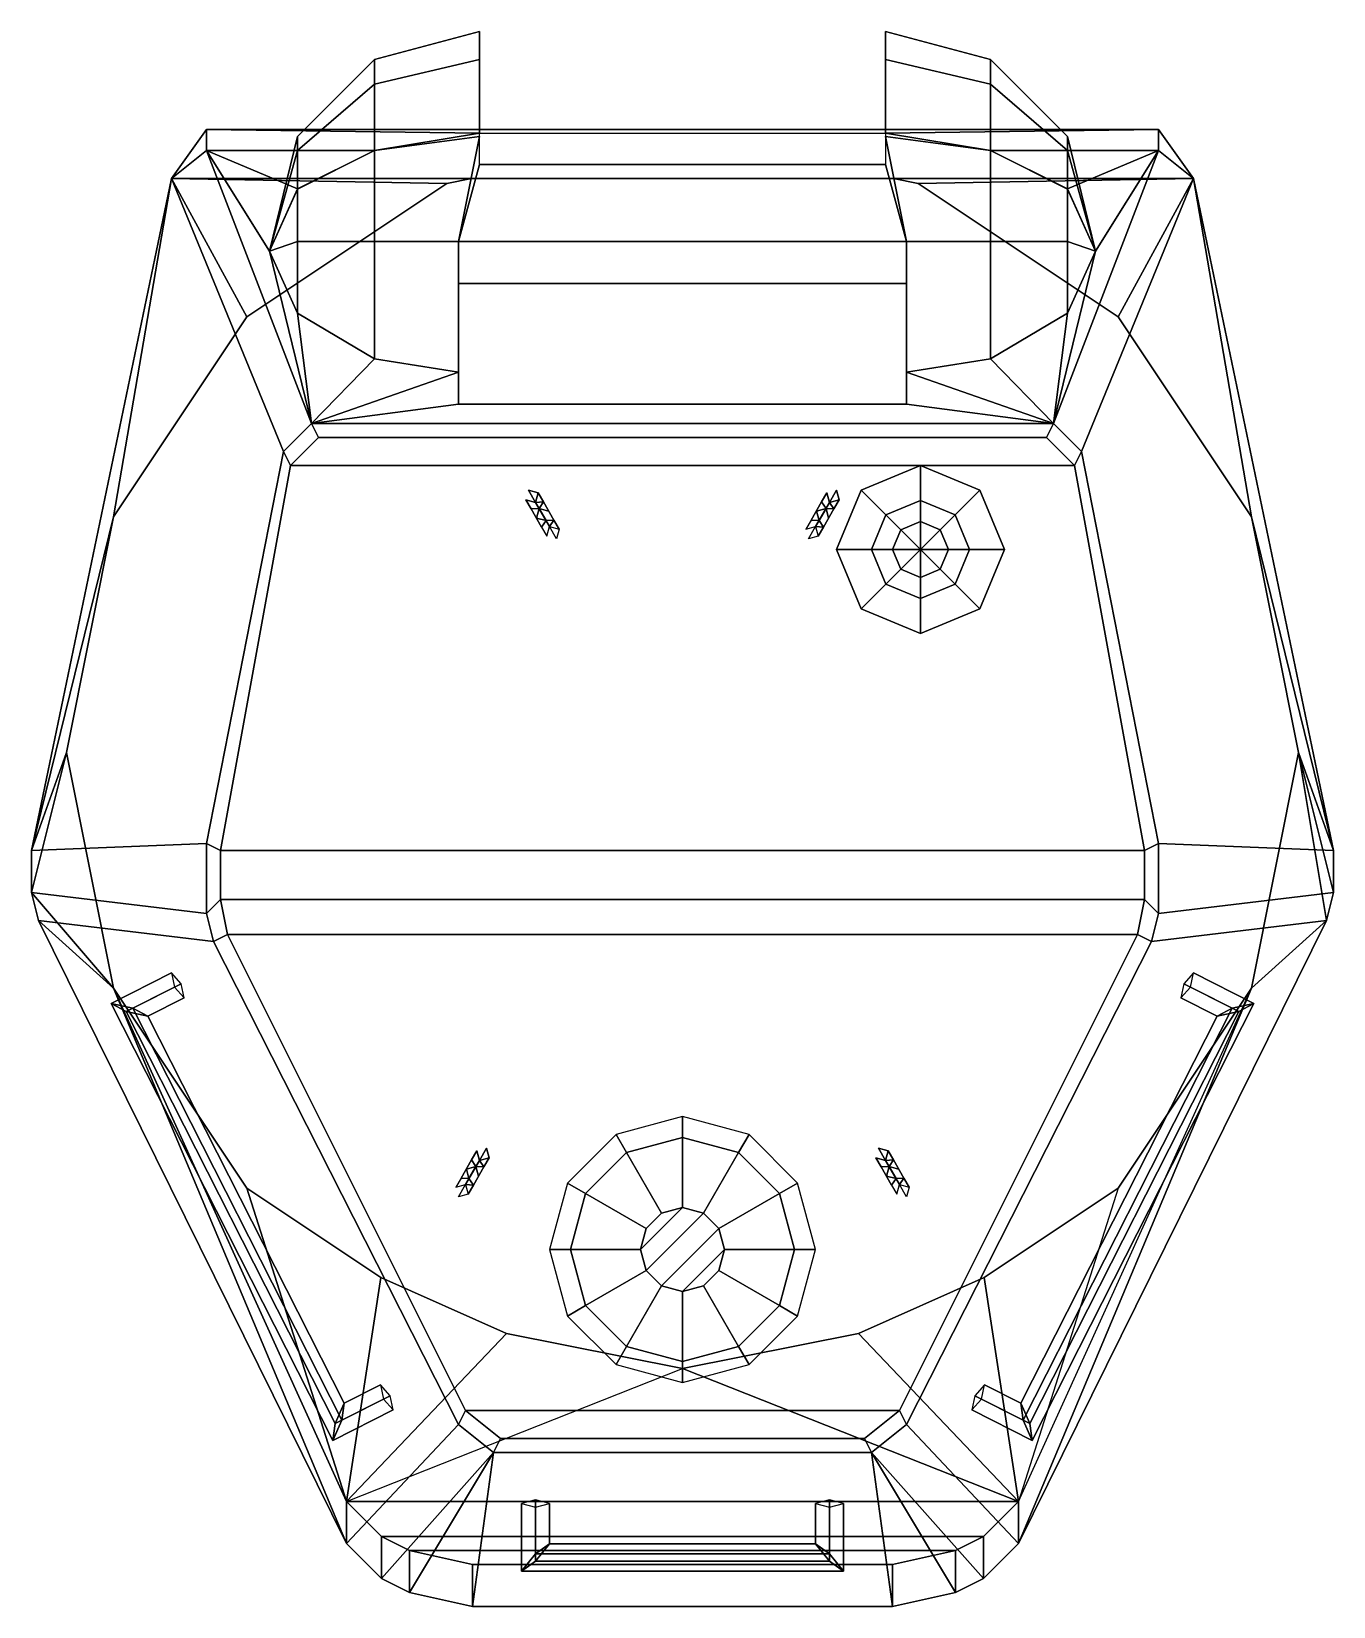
# Model space of a CAD drawing. Extents: x -0.93 to 0.93, y -1.22 to 1.03.
import ezdxf

# ---------------------------------------------------------------- set-up
doc = ezdxf.new("R2010")
doc.units = 0
doc.layers.add('TURRET', color=2, linetype='CONTINUOUS')

msp = doc.modelspace()

# ---------------------------------------------------------------- linework, layer by layer
at = {"layer": 'TURRET'}
for points in [[(-0.44, 0.9898, 0.41), (-0.29, 1.03, 0.41), (-0.29, 0.9898, 0.26), (-0.44, 0.955, 0.2801)], [(-0.44, 0.955, 0.5399), (-0.29, 0.9898, 0.56), (-0.29, 1.03, 0.41), (-0.44, 0.9898, 0.41)], [(0.44, 0.955, 0.2801), (0.29, 0.9898, 0.26), (0.29, 1.03, 0.41), (0.44, 0.9898, 0.41)], [(0.44, 0.9898, 0.41), (0.29, 1.03, 0.41), (0.29, 0.9898, 0.56), (0.44, 0.955, 0.5399)], [(-0.5498, 0.88, 0.41), (-0.44, 0.9898, 0.41), (-0.44, 0.955, 0.2801), (-0.55, 0.8599, 0.335)], [(-0.55, 0.8599, 0.485), (-0.44, 0.955, 0.5399), (-0.44, 0.9898, 0.41), (-0.5498, 0.88, 0.41)], [(-0.44, 0.955, 0.2801), (-0.29, 0.9898, 0.26), (-0.29, 0.8849, 0.1502), (-0.44, 0.8599, 0.2)], [(-0.44, 0.8599, 0.635), (-0.29, 0.88, 0.6698), (-0.29, 0.9898, 0.56), (-0.44, 0.955, 0.5399)], [(0.44, 0.8599, 0.2), (0.29, 0.8849, 0.1502), (0.29, 0.9898, 0.26), (0.44, 0.955, 0.2801)], [(0.44, 0.955, 0.5399), (0.29, 0.9898, 0.56), (0.29, 0.88, 0.6698), (0.44, 0.8599, 0.635)], [(0.55, 0.8599, 0.335), (0.44, 0.955, 0.2801), (0.44, 0.9898, 0.41), (0.5498, 0.88, 0.41)], [(0.5498, 0.88, 0.41), (0.44, 0.9898, 0.41), (0.44, 0.955, 0.5399), (0.55, 0.8599, 0.485)], [(-0.55, 0.8599, 0.335), (-0.44, 0.955, 0.2801), (-0.44, 0.8599, 0.2), (-0.55, 0.8052, 0.2801)], [(-0.55, 0.805, 0.5399), (-0.44, 0.8599, 0.635), (-0.44, 0.955, 0.5399), (-0.55, 0.8599, 0.485)], [(0.55, 0.8052, 0.2801), (0.44, 0.8599, 0.2), (0.44, 0.955, 0.2801), (0.55, 0.8599, 0.335)], [(0.55, 0.8599, 0.485), (0.44, 0.955, 0.5399), (0.44, 0.8599, 0.635), (0.55, 0.805, 0.5399)], [(-0.68, 0.89, 0.14), (-0.73, 0.82, 0.14), (-0.73, 0.82, 0.2), (-0.68, 0.89, 0.14)], [(-0.68, 0.89, 0.14), (0.68, 0.89, 0.14), (0.73, 0.82, 0.14), (-0.73, 0.82, 0.14)], [(-0.68, 0.89, 0.14), (-0.73, 0.82, 0.2), (-0.68, 0.86, 0.2), (-0.68, 0.89, 0.14)], [(0.68, 0.89, 0.14), (-0.68, 0.89, 0.14), (-0.29, 0.8849, 0.1502), (0.29, 0.8849, 0.1502)], [(-0.44, 0.8599, 0.2), (-0.29, 0.8849, 0.1502), (-0.68, 0.89, 0.14), (-0.68, 0.86, 0.2)], [(-0.59, 0.7163, 0.41), (-0.5498, 0.88, 0.41), (-0.55, 0.8599, 0.335), (-0.59, 0.7163, 0.41)], [(-0.59, 0.7163, 0.41), (-0.55, 0.8599, 0.485), (-0.5498, 0.88, 0.41), (-0.59, 0.7163, 0.41)], [(-0.44, 0.73, 0.6698), (-0.32, 0.73, 0.702), (-0.29, 0.88, 0.6698), (-0.44, 0.8599, 0.635)], [(-0.32, 0.73, 0.702), (-0.29, 0.84, 0.6805), (-0.29, 0.84, 0.6805), (-0.29, 0.88, 0.6698)], [(0.68, 0.86, 0.2), (0.68, 0.89, 0.14), (0.29, 0.8849, 0.1502), (0.44, 0.8599, 0.2)], [(0.44, 0.8599, 0.635), (0.29, 0.88, 0.6698), (0.32, 0.73, 0.702), (0.44, 0.73, 0.6698)], [(0.29, 0.88, 0.6698), (0.29, 0.84, 0.6805), (0.29, 0.84, 0.6805), (0.32, 0.73, 0.702)], [(0.59, 0.7163, 0.41), (0.55, 0.8599, 0.335), (0.5498, 0.88, 0.41), (0.59, 0.7163, 0.41)], [(0.59, 0.7163, 0.41), (0.5498, 0.88, 0.41), (0.55, 0.8599, 0.485), (0.59, 0.7163, 0.41)], [(0.73, 0.82, 0.14), (0.68, 0.89, 0.14), (0.68, 0.89, 0.14), (0.73, 0.82, 0.2)], [(0.73, 0.82, 0.2), (0.68, 0.89, 0.14), (0.68, 0.89, 0.14), (0.68, 0.86, 0.2)], [(-0.68, 0.86, 0.2), (-0.73, 0.82, 0.2), (-0.57, 0.43, 0.77), (-0.53, 0.47, 0.77)], [(-0.59, 0.7163, 0.41), (-0.59, 0.7163, 0.41), (-0.68, 0.86, 0.2), (-0.53, 0.47, 0.77)], [(-0.59, 0.7163, 0.41), (-0.55, 0.8052, 0.2801), (-0.68, 0.86, 0.2), (-0.59, 0.7163, 0.41)], [(-0.55, 0.8052, 0.2801), (-0.44, 0.8599, 0.2), (-0.68, 0.86, 0.2), (-0.55, 0.8052, 0.2801)], [(-0.59, 0.7163, 0.41), (-0.55, 0.8599, 0.335), (-0.55, 0.8052, 0.2801), (-0.59, 0.7163, 0.41)], [(-0.59, 0.7163, 0.41), (-0.55, 0.805, 0.5399), (-0.55, 0.8599, 0.485), (-0.59, 0.7163, 0.41)], [(-0.55, 0.73, 0.56), (-0.44, 0.73, 0.6698), (-0.44, 0.8599, 0.635), (-0.55, 0.805, 0.5399)], [(0.55, 0.8052, 0.2801), (0.68, 0.86, 0.2), (0.44, 0.8599, 0.2), (0.55, 0.8052, 0.2801)], [(0.55, 0.805, 0.5399), (0.44, 0.8599, 0.635), (0.44, 0.73, 0.6698), (0.55, 0.73, 0.56)], [(0.73, 0.82, 0.2), (0.68, 0.86, 0.2), (0.53, 0.47, 0.77), (0.57, 0.43, 0.77)], [(0.53, 0.47, 0.77), (0.68, 0.86, 0.2), (0.59, 0.7163, 0.41), (0.53, 0.47, 0.77)], [(0.59, 0.7163, 0.41), (0.68, 0.86, 0.2), (0.55, 0.8052, 0.2801), (0.59, 0.7163, 0.41)], [(0.59, 0.7163, 0.41), (0.55, 0.8052, 0.2801), (0.55, 0.8599, 0.335), (0.59, 0.7163, 0.41)], [(0.59, 0.7163, 0.41), (0.55, 0.8599, 0.485), (0.55, 0.805, 0.5399), (0.59, 0.7163, 0.41)], [(0.29, 0.84, 0.72), (-0.29, 0.84, 0.72), (-0.32, 0.73, 0.7265), (0.32, 0.73, 0.7232)], [(-0.29, 0.84, 0.6805), (-0.32, 0.73, 0.702), (-0.32, 0.73, 0.7265), (-0.29, 0.84, 0.72)], [(0.29, 0.84, 0.6805), (-0.29, 0.84, 0.6805), (-0.29, 0.84, 0.72), (0.29, 0.84, 0.72)], [(0.32, 0.73, 0.702), (0.29, 0.84, 0.6805), (0.29, 0.84, 0.72), (0.32, 0.73, 0.7232)], [(-0.73, 0.82, 0.2), (-0.93, -0.14, 0.2), (-0.68, -0.13, 0.77), (-0.57, 0.43, 0.77)], [(-0.73, 0.82, 0.17), (-0.93, -0.14, 0.17), (-0.93, -0.14, 0.2), (-0.73, 0.82, 0.2)], [(-0.93, -0.14, 0.17), (-0.73, 0.82, 0.17), (-0.813, 0.3368, 0.14)], [(-0.6223, 0.6223, 0.14), (-0.813, 0.3368, 0.14), (-0.73, 0.82, 0.14)], [(-0.813, 0.3368, 0.14), (-0.73, 0.82, 0.17), (-0.73, 0.82, 0.14)], [(-0.3016, 0.82, 0.14), (-0.3368, 0.813, 0.14), (-0.73, 0.82, 0.14)], [(-0.3368, 0.813, 0.14), (-0.6223, 0.6223, 0.14), (-0.73, 0.82, 0.14)], [(-0.3368, 0.813), (-0.6223, 0.6223), (-0.6223, 0.6223, 0.14), (-0.3368, 0.813, 0.14)], [(-0.3016, 0.82), (-0.3368, 0.813), (-0.3368, 0.813, 0.14), (-0.3016, 0.82, 0.14)], [(0.3016, 0.82), (-0.3016, 0.82), (-0.3016, 0.82, 0.14), (0.3016, 0.82, 0.14)], [(0.3368, 0.813), (0.3016, 0.82), (0.3016, 0.82, 0.14), (0.3368, 0.813, 0.14)], [(0.3368, 0.813, 0.14), (0.3016, 0.82, 0.14), (0.73, 0.82, 0.14)], [(0.6223, 0.6223, 0.14), (0.3368, 0.813, 0.14), (0.73, 0.82, 0.14)], [(0.6223, 0.6223), (0.3368, 0.813), (0.3368, 0.813, 0.14), (0.6223, 0.6223, 0.14)], [(0.93, -0.14, 0.2), (0.73, 0.82, 0.2), (0.57, 0.43, 0.77), (0.68, -0.13, 0.77)], [(0.813, 0.3368, 0.14), (0.6223, 0.6223, 0.14), (0.73, 0.82, 0.14)], [(0.93, -0.14, 0.17), (0.73, 0.82, 0.17), (0.73, 0.82, 0.2), (0.93, -0.14, 0.2)], [(0.813, 0.3368, 0.14), (0.73, 0.82, 0.14), (0.73, 0.82, 0.17), (0.813, 0.3368, 0.14)], [(0.93, -0.14, 0.17), (0.813, 0.3368, 0.14), (0.73, 0.82, 0.17), (0.93, -0.14, 0.17)], [(-0.59, 0.7163, 0.41), (-0.55, 0.73, 0.56), (-0.55, 0.805, 0.5399), (-0.59, 0.7163, 0.41)], [(0.59, 0.7163, 0.41), (0.55, 0.805, 0.5399), (0.55, 0.73, 0.56), (0.59, 0.7163, 0.41)], [(-0.59, 0.7163, 0.41), (-0.55, 0.6274, 0.5399), (-0.55, 0.73, 0.56), (-0.59, 0.7163, 0.41)], [(-0.55, 0.6274, 0.5399), (-0.44, 0.5624, 0.635), (-0.44, 0.73, 0.6698), (-0.55, 0.73, 0.56)], [(-0.44, 0.5624, 0.635), (-0.32, 0.5433, 0.6628), (-0.32, 0.73, 0.702), (-0.44, 0.73, 0.6698)], [(-0.32, 0.5433, 0.6628), (-0.32, 0.4974, 0.73), (-0.32, 0.73, 0.7265), (-0.32, 0.73, 0.702)], [(-0.32, 0.4974, 0.73), (-0.32, 0.67, 0.73), (-0.32, 0.67, 0.73), (-0.32, 0.73, 0.7265)], [(0.32, 0.73, 0.7232), (-0.32, 0.73, 0.7265), (-0.32, 0.67, 0.73), (0.32, 0.67, 0.73)], [(0.44, 0.73, 0.6698), (0.32, 0.73, 0.702), (0.32, 0.5433, 0.6628), (0.44, 0.5624, 0.635)], [(0.32, 0.73, 0.702), (0.32, 0.73, 0.7232), (0.32, 0.4974, 0.73), (0.32, 0.5433, 0.6628)], [(0.32, 0.73, 0.7232), (0.32, 0.67, 0.73), (0.32, 0.67, 0.73), (0.32, 0.4974, 0.73)], [(0.55, 0.73, 0.56), (0.44, 0.73, 0.6698), (0.44, 0.5624, 0.635), (0.55, 0.6274, 0.5399)], [(0.59, 0.7163, 0.41), (0.55, 0.73, 0.56), (0.55, 0.6274, 0.5399), (0.59, 0.7163, 0.41)], [(-0.55, 0.6274, 0.5399), (-0.59, 0.7163, 0.41), (-0.53, 0.47, 0.77)], [(0.59, 0.7163, 0.41), (0.55, 0.6274, 0.5399), (0.53, 0.47, 0.77), (0.59, 0.7163, 0.41)], [(0.32, 0.67, 0.73), (-0.32, 0.67, 0.73), (-0.32, 0.4974, 0.73), (0.32, 0.4974, 0.73)], [(-0.6223, 0.6223), (-0.813, 0.3368), (-0.813, 0.3368, 0.14), (-0.6223, 0.6223, 0.14)], [(-0.44, 0.5624, 0.635), (-0.55, 0.6274, 0.5399), (-0.53, 0.47, 0.77)], [(0.55, 0.6274, 0.5399), (0.44, 0.5624, 0.635), (0.53, 0.47, 0.77)], [(0.813, 0.3368), (0.6223, 0.6223), (0.6223, 0.6223, 0.14), (0.813, 0.3368, 0.14)], [(-0.32, 0.5433, 0.6628), (-0.44, 0.5624, 0.635), (-0.53, 0.47, 0.77)], [(-0.32, 0.4974, 0.73), (-0.32, 0.5433, 0.6628), (-0.53, 0.47, 0.77)], [(0.44, 0.5624, 0.635), (0.32, 0.5433, 0.6628), (0.53, 0.47, 0.77)], [(0.32, 0.5433, 0.6628), (0.32, 0.4974, 0.73), (0.53, 0.47, 0.77)], [(0.32, 0.4974, 0.73), (-0.32, 0.4974, 0.73), (-0.53, 0.47, 0.77), (0.53, 0.47, 0.77)], [(-0.53, 0.47, 0.77), (-0.57, 0.43, 0.77), (-0.56, 0.41, 0.79), (-0.52, 0.45, 0.79)], [(0.52, 0.45, 0.79), (-0.52, 0.45, 0.79), (-0.56, 0.41, 0.79), (0.56, 0.41, 0.79)], [(0.53, 0.47, 0.77), (-0.53, 0.47, 0.77), (-0.52, 0.45, 0.79), (0.52, 0.45, 0.79)], [(0.57, 0.43, 0.77), (0.53, 0.47, 0.77), (0.52, 0.45, 0.79), (0.56, 0.41, 0.79)], [(-0.57, 0.43, 0.77), (-0.68, -0.13, 0.77), (-0.66, -0.14, 0.79), (-0.56, 0.41, 0.79)], [(0.68, -0.13, 0.77), (0.57, 0.43, 0.77), (0.56, 0.41, 0.79), (0.66, -0.14, 0.79)], [(0.56, 0.41, 0.79), (-0.56, 0.41, 0.79), (-0.66, -0.14, 0.79), (0.66, -0.14, 0.79)], [(0.34, 0.41, 0.79), (0.2551, 0.3749, 0.79), (0.2551, 0.3749, 0.81), (0.34, 0.41, 0.81)], [(0.34, 0.41, 0.81), (0.2551, 0.3749, 0.81), (0.2905, 0.3395, 0.81), (0.34, 0.36, 0.81)], [(0.4249, 0.3749, 0.79), (0.34, 0.41, 0.79), (0.34, 0.41, 0.81), (0.4249, 0.3749, 0.81)], [(0.4249, 0.3749, 0.81), (0.34, 0.41, 0.81), (0.34, 0.36, 0.81), (0.3895, 0.3395, 0.81)], [(0.2551, 0.3749, 0.79), (0.22, 0.29, 0.79), (0.22, 0.29, 0.81), (0.2551, 0.3749, 0.81)], [(0.2551, 0.3749, 0.81), (0.22, 0.29, 0.81), (0.27, 0.29, 0.81), (0.2905, 0.3395, 0.81)], [(0.34, 0.36, 0.89), (0.2905, 0.3395, 0.89), (0.3117, 0.3183, 0.99), (0.34, 0.33, 0.99)], [(0.34, 0.36, 0.81), (0.2905, 0.3395, 0.81), (0.2905, 0.3395, 0.89), (0.34, 0.36, 0.89)], [(0.3895, 0.3395, 0.89), (0.34, 0.36, 0.89), (0.34, 0.33, 0.99), (0.3683, 0.3183, 0.99)], [(0.3895, 0.3395, 0.81), (0.34, 0.36, 0.81), (0.34, 0.36, 0.89), (0.3895, 0.3395, 0.89)], [(0.46, 0.29, 0.81), (0.4249, 0.3749, 0.81), (0.3895, 0.3395, 0.81), (0.41, 0.29, 0.81)], [(0.46, 0.29, 0.79), (0.4249, 0.3749, 0.79), (0.4249, 0.3749, 0.81), (0.46, 0.29, 0.81)], [(0.2905, 0.3395, 0.89), (0.27, 0.29, 0.89), (0.3, 0.29, 0.99), (0.3117, 0.3183, 0.99)], [(0.2905, 0.3395, 0.81), (0.27, 0.29, 0.81), (0.27, 0.29, 0.89), (0.2905, 0.3395, 0.89)], [(0.41, 0.29, 0.89), (0.3895, 0.3395, 0.89), (0.3683, 0.3183, 0.99), (0.38, 0.29, 0.99)], [(0.41, 0.29, 0.81), (0.3895, 0.3395, 0.81), (0.3895, 0.3395, 0.89), (0.41, 0.29, 0.89)], [(-0.93, -0.14, 0.17), (-0.813, 0.3368, 0.14), (-0.88, 0, 0.14)], [(-0.813, 0.3368), (-0.88, 0), (-0.88, 0, 0.14), (-0.813, 0.3368, 0.14)], [(0.3117, 0.3183, 0.99), (0.3, 0.29, 0.99), (0.34, 0.29, 1.01)], [(0.34, 0.33, 0.99), (0.3117, 0.3183, 0.99), (0.34, 0.29, 1.01)], [(0.3683, 0.3183, 0.99), (0.34, 0.33, 0.99), (0.34, 0.29, 1.01)], [(0.38, 0.29, 0.99), (0.3683, 0.3183, 0.99), (0.34, 0.29, 1.01)], [(0.88, 0), (0.813, 0.3368), (0.813, 0.3368, 0.14), (0.88, 0, 0.14)], [(0.88, 0, 0.14), (0.813, 0.3368, 0.14), (0.93, -0.14, 0.17)], [(0.22, 0.29, 0.79), (0.2551, 0.2051, 0.79), (0.2551, 0.2051, 0.81), (0.22, 0.29, 0.81)], [(0.22, 0.29, 0.81), (0.2551, 0.2051, 0.81), (0.2905, 0.2405, 0.81), (0.27, 0.29, 0.81)], [(0.27, 0.29, 0.89), (0.2905, 0.2405, 0.89), (0.3117, 0.2617, 0.99), (0.3, 0.29, 0.99)], [(0.27, 0.29, 0.81), (0.2905, 0.2405, 0.81), (0.2905, 0.2405, 0.89), (0.27, 0.29, 0.89)], [(0.3, 0.29, 0.99), (0.3117, 0.2617, 0.99), (0.34, 0.29, 1.01)], [(0.3117, 0.2617, 0.99), (0.34, 0.25, 0.99), (0.34, 0.29, 1.01)], [(0.34, 0.25, 0.99), (0.3683, 0.2617, 0.99), (0.34, 0.29, 1.01)], [(0.3683, 0.2617, 0.99), (0.38, 0.29, 0.99), (0.34, 0.29, 1.01)], [(0.3895, 0.2405, 0.89), (0.41, 0.29, 0.89), (0.38, 0.29, 0.99), (0.3683, 0.2617, 0.99)], [(0.3895, 0.2405, 0.81), (0.41, 0.29, 0.81), (0.41, 0.29, 0.89), (0.3895, 0.2405, 0.89)], [(0.4249, 0.2051, 0.81), (0.46, 0.29, 0.81), (0.41, 0.29, 0.81), (0.3895, 0.2405, 0.81)], [(0.4249, 0.2051, 0.79), (0.46, 0.29, 0.79), (0.46, 0.29, 0.81), (0.4249, 0.2051, 0.81)], [(0.2905, 0.2405, 0.89), (0.34, 0.22, 0.89), (0.34, 0.25, 0.99), (0.3117, 0.2617, 0.99)], [(0.34, 0.22, 0.89), (0.3895, 0.2405, 0.89), (0.3683, 0.2617, 0.99), (0.34, 0.25, 0.99)], [(0.2551, 0.2051, 0.81), (0.34, 0.17, 0.81), (0.34, 0.22, 0.81), (0.2905, 0.2405, 0.81)], [(0.2905, 0.2405, 0.81), (0.34, 0.22, 0.81), (0.34, 0.22, 0.89), (0.2905, 0.2405, 0.89)], [(0.34, 0.22, 0.81), (0.3895, 0.2405, 0.81), (0.3895, 0.2405, 0.89), (0.34, 0.22, 0.89)], [(0.34, 0.17, 0.81), (0.4249, 0.2051, 0.81), (0.3895, 0.2405, 0.81), (0.34, 0.22, 0.81)], [(0.2551, 0.2051, 0.79), (0.34, 0.17, 0.79), (0.34, 0.17, 0.81), (0.2551, 0.2051, 0.81)], [(0.34, 0.17, 0.79), (0.4249, 0.2051, 0.79), (0.4249, 0.2051, 0.81), (0.34, 0.17, 0.81)], [(-0.88, 0, 0.14), (-0.93, -0.2, 0.17), (-0.93, -0.14, 0.17), (-0.88, 0, 0.14)], [(-0.88, 0, 0.14), (-0.813, -0.3368, 0.14), (-0.93, -0.2, 0.17), (-0.88, 0, 0.14)], [(-0.88, 0), (-0.813, -0.3368), (-0.813, -0.3368, 0.14), (-0.88, 0, 0.14)], [(0.813, -0.3368), (0.88, 0), (0.88, 0, 0.14), (0.813, -0.3368, 0.14)], [(0.813, -0.3368, 0.14), (0.88, 0, 0.14), (0.92, -0.24, 0.17)], [(0.88, 0, 0.14), (0.88, 0, 0.14), (0.93, -0.14, 0.17), (0.93, -0.2, 0.17)], [(0.88, 0, 0.14), (0.88, 0, 0.14), (0.93, -0.2, 0.17), (0.92, -0.24, 0.17)], [(-0.93, -0.14, 0.2), (-0.93, -0.2, 0.2), (-0.68, -0.23, 0.77), (-0.68, -0.13, 0.77)], [(-0.68, -0.13, 0.77), (-0.68, -0.23, 0.77), (-0.66, -0.21, 0.79), (-0.66, -0.14, 0.79)], [(0.68, -0.23, 0.77), (0.68, -0.13, 0.77), (0.66, -0.14, 0.79), (0.66, -0.21, 0.79)], [(0.93, -0.2, 0.2), (0.93, -0.14, 0.2), (0.68, -0.13, 0.77), (0.68, -0.23, 0.77)], [(-0.93, -0.14, 0.17), (-0.93, -0.2, 0.17), (-0.93, -0.2, 0.2), (-0.93, -0.14, 0.2)], [(0.66, -0.14, 0.79), (-0.66, -0.14, 0.79), (-0.66, -0.21, 0.79), (0.66, -0.21, 0.79)], [(0.93, -0.2, 0.17), (0.93, -0.14, 0.17), (0.93, -0.14, 0.2), (0.93, -0.2, 0.2)], [(-0.93, -0.2, 0.2), (-0.92, -0.24, 0.2), (-0.67, -0.27, 0.77), (-0.68, -0.23, 0.77)], [(-0.93, -0.2, 0.17), (-0.92, -0.24, 0.17), (-0.92, -0.24, 0.2), (-0.93, -0.2, 0.2)], [(-0.813, -0.3368, 0.14), (-0.813, -0.3368, 0.14), (-0.92, -0.24, 0.17), (-0.93, -0.2, 0.17)], [(0.92, -0.24, 0.2), (0.93, -0.2, 0.2), (0.68, -0.23, 0.77), (0.67, -0.27, 0.77)], [(0.92, -0.24, 0.17), (0.93, -0.2, 0.17), (0.93, -0.2, 0.2), (0.92, -0.24, 0.2)], [(-0.68, -0.23, 0.77), (-0.67, -0.27, 0.77), (-0.65, -0.26, 0.79), (-0.66, -0.21, 0.79)], [(0.66, -0.21, 0.79), (-0.66, -0.21, 0.79), (-0.65, -0.26, 0.79), (0.65, -0.26, 0.79)], [(0.67, -0.27, 0.77), (0.68, -0.23, 0.77), (0.66, -0.21, 0.79), (0.65, -0.26, 0.79)], [(-0.92, -0.24, 0.2), (-0.48, -1.13, 0.2), (-0.32, -0.96, 0.77), (-0.67, -0.27, 0.77)], [(-0.92, -0.24, 0.17), (-0.48, -1.13, 0.17), (-0.48, -1.13, 0.2), (-0.92, -0.24, 0.2)], [(-0.813, -0.3368, 0.14), (-0.48, -1.13, 0.17), (-0.92, -0.24, 0.17)], [(0.48, -1.13, 0.2), (0.92, -0.24, 0.2), (0.67, -0.27, 0.77), (0.32, -0.96, 0.77)], [(0.48, -1.13, 0.17), (0.92, -0.24, 0.17), (0.92, -0.24, 0.2), (0.48, -1.13, 0.2)], [(0.48, -1.13, 0.17), (0.813, -0.3368, 0.14), (0.92, -0.24, 0.17)], [(-0.67, -0.27, 0.77), (-0.32, -0.96, 0.77), (-0.31, -0.94, 0.79), (-0.65, -0.26, 0.79)], [(0.65, -0.26, 0.79), (-0.65, -0.26, 0.79), (-0.31, -0.94, 0.79), (0.31, -0.94, 0.79)], [(0.32, -0.96, 0.77), (0.67, -0.27, 0.77), (0.65, -0.26, 0.79), (0.31, -0.94, 0.79)], [(-0.7301, -0.3148, 0.5593), (-0.7257, -0.335, 0.54), (-0.7946, -0.37, 0.5607), (-0.8162, -0.3585, 0.5852)], [(-0.7164, -0.3303, 0.5786), (-0.7301, -0.3148, 0.5593), (-0.8162, -0.3585, 0.5852), (-0.7853, -0.3653, 0.5993)], [(0.7301, -0.3148, 0.5593), (0.7164, -0.3303, 0.5786), (0.7853, -0.3653, 0.5993), (0.8162, -0.3585, 0.5852)], [(0.7257, -0.335, 0.54), (0.7301, -0.3148, 0.5593), (0.8162, -0.3585, 0.5852), (0.7946, -0.37, 0.5607)], [(-0.813, -0.3368), (-0.6223, -0.6223), (-0.6223, -0.6223, 0.14), (-0.813, -0.3368, 0.14)], [(-0.813, -0.3368, 0.14), (-0.48, -1.07, 0.14), (-0.48, -1.13, 0.17), (-0.813, -0.3368, 0.14)], [(-0.813, -0.3368, 0.14), (-0.6223, -0.6223, 0.14), (-0.48, -1.07, 0.14)], [(-0.7257, -0.335, 0.54), (-0.712, -0.3505, 0.5593), (-0.7637, -0.3767, 0.5748), (-0.7946, -0.37, 0.5607)], [(-0.712, -0.3505, 0.5593), (-0.7164, -0.3303, 0.5786), (-0.7853, -0.3653, 0.5993), (-0.7637, -0.3767, 0.5748)], [(0.48, -1.07, 0.14), (0.813, -0.3368, 0.14), (0.813, -0.3368, 0.14), (0.48, -1.13, 0.17)], [(0.6223, -0.6223), (0.813, -0.3368), (0.813, -0.3368, 0.14), (0.6223, -0.6223, 0.14)], [(0.7164, -0.3303, 0.5786), (0.712, -0.3505, 0.5593), (0.7637, -0.3767, 0.5748), (0.7853, -0.3653, 0.5993)], [(0.712, -0.3505, 0.5593), (0.7257, -0.335, 0.54), (0.7946, -0.37, 0.5607), (0.7637, -0.3767, 0.5748)], [(-0.4995, -0.9828, 0.5852), (-0.4867, -0.9539, 0.5993), (-0.7853, -0.3653, 0.5993), (-0.8162, -0.3585, 0.5852)], [(-0.496, -0.9585, 0.5607), (-0.4995, -0.9828, 0.5852), (-0.8162, -0.3585, 0.5852), (-0.7946, -0.37, 0.5607)], [(0.8162, -0.3585, 0.5852), (0.7853, -0.3653, 0.5993), (0.4867, -0.9539, 0.5993), (0.4995, -0.9828, 0.5852)], [(0.7946, -0.37, 0.5607), (0.8162, -0.3585, 0.5852), (0.4995, -0.9828, 0.5852), (0.496, -0.9585, 0.5607)], [(-0.4832, -0.9296, 0.5748), (-0.496, -0.9585, 0.5607), (-0.7946, -0.37, 0.5607), (-0.7637, -0.3767, 0.5748)], [(-0.4867, -0.9539, 0.5993), (-0.4832, -0.9296, 0.5748), (-0.7637, -0.3767, 0.5748), (-0.7853, -0.3653, 0.5993)], [(0.7853, -0.3653, 0.5993), (0.7637, -0.3767, 0.5748), (0.4832, -0.9296, 0.5748), (0.4867, -0.9539, 0.5993)], [(0.7637, -0.3767, 0.5748), (0.7946, -0.37, 0.5607), (0.496, -0.9585, 0.5607), (0.4832, -0.9296, 0.5748)], [(0, -0.52, 0.79), (-0.095, -0.5455, 0.79), (-0.08, -0.5714, 0.85), (0, -0.55, 0.85)], [(0.095, -0.5455, 0.79), (0, -0.52, 0.79), (0, -0.55, 0.85), (0.08, -0.5714, 0.85)], [(-0.095, -0.5455, 0.79), (-0.1645, -0.615, 0.79), (-0.1386, -0.63, 0.85), (-0.08, -0.5714, 0.85)], [(0, -0.55, 0.85), (-0.08, -0.5714, 0.85), (-0.03, -0.658, 0.9), (0, -0.65, 0.9)], [(0.08, -0.5714, 0.85), (0, -0.55, 0.85), (0, -0.65, 0.9), (0.03, -0.658, 0.9)], [(0.1645, -0.615, 0.79), (0.095, -0.5455, 0.79), (0.08, -0.5714, 0.85), (0.1386, -0.63, 0.85)], [(-0.08, -0.5714, 0.85), (-0.1386, -0.63, 0.85), (-0.052, -0.68, 0.9), (-0.03, -0.658, 0.9)], [(0.1386, -0.63, 0.85), (0.08, -0.5714, 0.85), (0.03, -0.658, 0.9), (0.052, -0.68, 0.9)], [(-0.6223, -0.6223), (-0.4311, -0.75), (-0.4311, -0.75, 0.14), (-0.6223, -0.6223, 0.14)], [(-0.6223, -0.6223, 0.14), (-0.4311, -0.75, 0.14), (-0.48, -1.07, 0.14)], [(-0.1645, -0.615, 0.79), (-0.19, -0.71, 0.79), (-0.16, -0.71, 0.85), (-0.1386, -0.63, 0.85)], [(-0.1386, -0.63, 0.85), (-0.16, -0.71, 0.85), (-0.06, -0.71, 0.9), (-0.052, -0.68, 0.9)], [(0.16, -0.71, 0.85), (0.1386, -0.63, 0.85), (0.052, -0.68, 0.9), (0.06, -0.71, 0.9)], [(0.19, -0.71, 0.79), (0.1645, -0.615, 0.79), (0.1386, -0.63, 0.85), (0.16, -0.71, 0.85)], [(0.4311, -0.75), (0.6223, -0.6223), (0.6223, -0.6223, 0.14), (0.4311, -0.75, 0.14)], [(0.4311, -0.75, 0.14), (0.6223, -0.6223, 0.14), (0.48, -1.07, 0.14)], [(-0.03, -0.658, 0.9), (-0.052, -0.68, 0.9), (-0.06, -0.71, 0.9), (0, -0.65, 0.9)], [(0, -0.65, 0.9), (-0.06, -0.71, 0.9), (-0.052, -0.74, 0.9), (0.03, -0.658, 0.9)], [(0.03, -0.658, 0.9), (-0.052, -0.74, 0.9), (-0.03, -0.762, 0.9), (0.052, -0.68, 0.9)], [(0.052, -0.68, 0.9), (-0.03, -0.762, 0.9), (0, -0.77, 0.9), (0.06, -0.71, 0.9)], [(-0.19, -0.71, 0.79), (-0.1645, -0.805, 0.79), (-0.1386, -0.79, 0.85), (-0.16, -0.71, 0.85)], [(-0.16, -0.71, 0.85), (-0.1386, -0.79, 0.85), (-0.052, -0.74, 0.9), (-0.06, -0.71, 0.9)], [(0.06, -0.71, 0.9), (0, -0.77, 0.9), (0.03, -0.762, 0.9), (0.052, -0.74, 0.9)], [(0.1386, -0.79, 0.85), (0.16, -0.71, 0.85), (0.06, -0.71, 0.9), (0.052, -0.74, 0.9)], [(0.1645, -0.805, 0.79), (0.19, -0.71, 0.79), (0.16, -0.71, 0.85), (0.1386, -0.79, 0.85)], [(-0.1386, -0.79, 0.85), (-0.08, -0.8486, 0.85), (-0.03, -0.762, 0.9), (-0.052, -0.74, 0.9)], [(0.08, -0.8486, 0.85), (0.1386, -0.79, 0.85), (0.052, -0.74, 0.9), (0.03, -0.762, 0.9)], [(-0.4311, -0.75, 0.14), (-0.2514, -0.83, 0.14), (-0.48, -1.07, 0.14)], [(-0.4311, -0.75), (-0.2514, -0.83), (-0.2514, -0.83, 0.14), (-0.4311, -0.75, 0.14)], [(-0.08, -0.8486, 0.85), (0, -0.87, 0.85), (0, -0.77, 0.9), (-0.03, -0.762, 0.9)], [(0, -0.87, 0.85), (0.08, -0.8486, 0.85), (0.03, -0.762, 0.9), (0, -0.77, 0.9)], [(0.2514, -0.83), (0.4311, -0.75), (0.4311, -0.75, 0.14), (0.2514, -0.83, 0.14)], [(0.2514, -0.83, 0.14), (0.4311, -0.75, 0.14), (0.48, -1.07, 0.14)], [(-0.1645, -0.805, 0.79), (-0.095, -0.8745, 0.79), (-0.08, -0.8486, 0.85), (-0.1386, -0.79, 0.85)], [(0.095, -0.8745, 0.79), (0.1645, -0.805, 0.79), (0.1386, -0.79, 0.85), (0.08, -0.8486, 0.85)], [(-0.2514, -0.83), (0, -0.88), (0, -0.88, 0.14), (-0.2514, -0.83, 0.14)], [(0, -0.88), (0.2514, -0.83), (0.2514, -0.83, 0.14), (0, -0.88, 0.14)], [(0, -0.88, 0.14), (0.2514, -0.83, 0.14), (0.48, -1.07, 0.14)], [(-0.095, -0.8745, 0.79), (0, -0.9, 0.79), (0, -0.87, 0.85), (-0.08, -0.8486, 0.85)], [(0, -0.9, 0.79), (0.095, -0.8745, 0.79), (0.08, -0.8486, 0.85), (0, -0.87, 0.85)], [(-0.48, -1.07, 0.14), (0, -0.88, 0.14), (0.48, -1.07, 0.14)], [(-0.4134, -0.9391, 0.5593), (-0.4178, -0.9189, 0.5786), (-0.4867, -0.9539, 0.5993), (-0.4995, -0.9828, 0.5852)], [(-0.4315, -0.9034, 0.5593), (-0.427, -0.9236, 0.54), (-0.496, -0.9585, 0.5607), (-0.4832, -0.9296, 0.5748)], [(-0.4178, -0.9189, 0.5786), (-0.4315, -0.9034, 0.5593), (-0.4832, -0.9296, 0.5748), (-0.4867, -0.9539, 0.5993)], [(0.4178, -0.9189, 0.5786), (0.4134, -0.9391, 0.5593), (0.4995, -0.9828, 0.5852), (0.4867, -0.9539, 0.5993)], [(0.4315, -0.9034, 0.5593), (0.4178, -0.9189, 0.5786), (0.4867, -0.9539, 0.5993), (0.4832, -0.9296, 0.5748)], [(0.427, -0.9236, 0.54), (0.4315, -0.9034, 0.5593), (0.4832, -0.9296, 0.5748), (0.496, -0.9585, 0.5607)], [(-0.427, -0.9236, 0.54), (-0.4134, -0.9391, 0.5593), (-0.4995, -0.9828, 0.5852), (-0.496, -0.9585, 0.5607)], [(-0.32, -0.96, 0.77), (-0.27, -1, 0.77), (-0.26, -0.98, 0.79), (-0.31, -0.94, 0.79)], [(0.31, -0.94, 0.79), (-0.31, -0.94, 0.79), (-0.26, -0.98, 0.79), (0.26, -0.98, 0.79)], [(0.27, -1, 0.77), (0.32, -0.96, 0.77), (0.31, -0.94, 0.79), (0.26, -0.98, 0.79)], [(0.4134, -0.9391, 0.5593), (0.427, -0.9236, 0.54), (0.496, -0.9585, 0.5607), (0.4995, -0.9828, 0.5852)], [(-0.48, -1.13, 0.2), (-0.43, -1.18, 0.2), (-0.27, -1, 0.77), (-0.32, -0.96, 0.77)], [(0.43, -1.18, 0.2), (0.48, -1.13, 0.2), (0.32, -0.96, 0.77), (0.27, -1, 0.77)], [(-0.27, -1, 0.77), (0.27, -1, 0.77), (0.26, -0.98, 0.79), (-0.26, -0.98, 0.79)], [(-0.43, -1.18, 0.2), (-0.39, -1.2, 0.2), (-0.27, -1, 0.77)], [(-0.39, -1.2, 0.2), (-0.3, -1.22, 0.2), (-0.27, -1, 0.77)], [(-0.3, -1.22, 0.2), (0.3, -1.22, 0.2), (0.27, -1, 0.77), (-0.27, -1, 0.77)], [(0.3, -1.22, 0.2), (0.39, -1.2, 0.2), (0.27, -1, 0.77)], [(0.39, -1.2, 0.2), (0.43, -1.18, 0.2), (0.27, -1, 0.77)], [(-0.48, -1.07, 0.14), (-0.43, -1.12, 0.14), (-0.43, -1.18, 0.17), (-0.48, -1.13, 0.17)], [(-0.48, -1.07, 0.14), (0.48, -1.07, 0.14), (0.43, -1.12, 0.14), (-0.43, -1.12, 0.14)], [(-0.21, -1.0675, 0.5786), (-0.23, -1.0727, 0.5593), (-0.23, -1.1693, 0.5852), (-0.21, -1.1448, 0.5993)], [(-0.23, -1.0727, 0.5593), (-0.21, -1.0779, 0.54), (-0.21, -1.1552, 0.5607), (-0.23, -1.1693, 0.5852)], [(-0.19, -1.0727, 0.5593), (-0.21, -1.0675, 0.5786), (-0.21, -1.1448, 0.5993), (-0.19, -1.1307, 0.5748)], [(-0.21, -1.0779, 0.54), (-0.19, -1.0727, 0.5593), (-0.19, -1.1307, 0.5748), (-0.21, -1.1552, 0.5607)], [(0.21, -1.0675, 0.5786), (0.19, -1.0727, 0.5593), (0.19, -1.1307, 0.5748), (0.21, -1.1448, 0.5993)], [(0.19, -1.0727, 0.5593), (0.21, -1.0779, 0.54), (0.21, -1.1552, 0.5607), (0.19, -1.1307, 0.5748)], [(0.23, -1.0727, 0.5593), (0.21, -1.0675, 0.5786), (0.21, -1.1448, 0.5993), (0.23, -1.1693, 0.5852)], [(0.21, -1.0779, 0.54), (0.23, -1.0727, 0.5593), (0.23, -1.1693, 0.5852), (0.21, -1.1552, 0.5607)], [(0.43, -1.12, 0.14), (0.48, -1.07, 0.14), (0.48, -1.13, 0.17), (0.43, -1.18, 0.17)], [(-0.43, -1.12, 0.14), (-0.39, -1.14, 0.14), (-0.39, -1.2, 0.17), (-0.43, -1.18, 0.17)], [(-0.43, -1.12, 0.14), (0.43, -1.12, 0.14), (0.39, -1.14, 0.14), (-0.39, -1.14, 0.14)], [(0.39, -1.14, 0.14), (0.43, -1.12, 0.14), (0.43, -1.18, 0.17), (0.39, -1.2, 0.17)], [(-0.48, -1.13, 0.17), (-0.43, -1.18, 0.17), (-0.43, -1.18, 0.2), (-0.48, -1.13, 0.2)], [(-0.39, -1.14, 0.14), (-0.3, -1.16, 0.14), (-0.3, -1.22, 0.17), (-0.39, -1.2, 0.17)], [(-0.39, -1.14, 0.14), (0.39, -1.14, 0.14), (0.3, -1.16, 0.14), (-0.3, -1.16, 0.14)], [(0.23, -1.1693, 0.5852), (0.21, -1.1448, 0.5993), (-0.21, -1.1448, 0.5993), (-0.23, -1.1693, 0.5852)], [(0.21, -1.1448, 0.5993), (0.19, -1.1307, 0.5748), (-0.19, -1.1307, 0.5748), (-0.21, -1.1448, 0.5993)], [(0.19, -1.1307, 0.5748), (0.21, -1.1552, 0.5607), (-0.21, -1.1552, 0.5607), (-0.19, -1.1307, 0.5748)], [(0.3, -1.16, 0.14), (0.39, -1.14, 0.14), (0.39, -1.2, 0.17), (0.3, -1.22, 0.17)], [(0.43, -1.18, 0.17), (0.48, -1.13, 0.17), (0.48, -1.13, 0.2), (0.43, -1.18, 0.2)], [(-0.3, -1.16, 0.14), (0.3, -1.16, 0.14), (0.3, -1.22, 0.17), (-0.3, -1.22, 0.17)], [(0.21, -1.1552, 0.5607), (0.23, -1.1693, 0.5852), (-0.23, -1.1693, 0.5852), (-0.21, -1.1552, 0.5607)], [(-0.43, -1.18, 0.17), (-0.39, -1.2, 0.17), (-0.39, -1.2, 0.2), (-0.43, -1.18, 0.2)], [(0.39, -1.2, 0.17), (0.43, -1.18, 0.17), (0.43, -1.18, 0.2), (0.39, -1.2, 0.2)], [(-0.39, -1.2, 0.17), (-0.3, -1.22, 0.17), (-0.3, -1.22, 0.2), (-0.39, -1.2, 0.2)], [(0.3, -1.22, 0.17), (0.39, -1.2, 0.17), (0.39, -1.2, 0.2), (0.3, -1.22, 0.2)], [(-0.3, -1.22, 0.17), (0.3, -1.22, 0.17), (0.3, -1.22, 0.2), (-0.3, -1.22, 0.2)]]:
    msp.add_3dface(points, dxfattribs=at)

# ---------------------------------------------------------------- meshes
mesh = msp.add_polymesh((6, 4), dxfattribs=dict(at, m_close=True, n_close=True))
for k, corner in enumerate([(-0.1937, 0.309, 0.84), (-0.19, 0.3227, 0.84), (-0.1763, 0.319, 0.84), (-0.18, 0.3054, 0.84), (-0.2012, 0.322, 0.814), (-0.195, 0.3313, 0.8227), (-0.1838, 0.332, 0.814), (-0.19, 0.3227, 0.8054), (-0.2162, 0.348, 0.814), (-0.205, 0.3487, 0.8227), (-0.1988, 0.358, 0.814), (-0.21, 0.3573, 0.8054), (-0.2237, 0.361, 0.84), (-0.21, 0.3573, 0.84), (-0.2063, 0.371, 0.84), (-0.22, 0.3746, 0.84), (-0.2162, 0.348, 0.866), (-0.205, 0.3487, 0.8573), (-0.1988, 0.358, 0.866), (-0.21, 0.3573, 0.8746), (-0.2012, 0.322, 0.866), (-0.195, 0.3313, 0.8573), (-0.1838, 0.332, 0.866), (-0.19, 0.3227, 0.8746)]):
    mesh.set_mesh_vertex(divmod(k, 4), corner)
mesh = msp.add_polymesh((6, 4), dxfattribs=dict(at, m_close=True, n_close=True))
for k, corner in enumerate([(0.1763, 0.319, 0.84), (0.19, 0.3227, 0.84), (0.1937, 0.309, 0.84), (0.18, 0.3054, 0.84), (0.1838, 0.332, 0.814), (0.195, 0.3313, 0.8227), (0.2012, 0.322, 0.814), (0.19, 0.3227, 0.8054), (0.1988, 0.358, 0.814), (0.205, 0.3487, 0.8227), (0.2162, 0.348, 0.814), (0.21, 0.3573, 0.8054), (0.2063, 0.371, 0.84), (0.21, 0.3573, 0.84), (0.2237, 0.361, 0.84), (0.22, 0.3746, 0.84), (0.1988, 0.358, 0.866), (0.205, 0.3487, 0.8573), (0.2162, 0.348, 0.866), (0.21, 0.3573, 0.8746), (0.1838, 0.332, 0.866), (0.195, 0.3313, 0.8573), (0.2012, 0.322, 0.866), (0.19, 0.3227, 0.8746)]):
    mesh.set_mesh_vertex(divmod(k, 4), corner)
mesh = msp.add_polymesh((2, 4), dxfattribs=dict(at, n_close=True))
for k, corner in enumerate([(-0.1913, 0.345, 0.79), (-0.205, 0.3487, 0.79), (-0.2087, 0.335, 0.79), (-0.195, 0.3313, 0.79), (-0.1913, 0.345, 0.814), (-0.205, 0.3487, 0.8054), (-0.2087, 0.335, 0.814), (-0.195, 0.3313, 0.8054)]):
    mesh.set_mesh_vertex(divmod(k, 4), corner)
mesh = msp.add_polymesh((2, 4), dxfattribs=dict(at, n_close=True))
for k, corner in enumerate([(0.2087, 0.335, 0.79), (0.205, 0.3487, 0.79), (0.1913, 0.345, 0.79), (0.195, 0.3313, 0.79), (0.2087, 0.335, 0.814), (0.205, 0.3487, 0.8054), (0.1913, 0.345, 0.814), (0.195, 0.3313, 0.8054)]):
    mesh.set_mesh_vertex(divmod(k, 4), corner)
mesh = msp.add_polymesh((6, 4), dxfattribs=dict(at, m_close=True, n_close=True))
for k, corner in enumerate([(-0.3237, -0.621, 0.84), (-0.31, -0.6173, 0.84), (-0.3063, -0.631, 0.84), (-0.32, -0.6346, 0.84), (-0.3162, -0.608, 0.814), (-0.305, -0.6087, 0.8227), (-0.2988, -0.618, 0.814), (-0.31, -0.6173, 0.8054), (-0.3012, -0.582, 0.814), (-0.295, -0.5913, 0.8227), (-0.2838, -0.592, 0.814), (-0.29, -0.5827, 0.8054), (-0.2937, -0.569, 0.84), (-0.29, -0.5827, 0.84), (-0.2763, -0.579, 0.84), (-0.28, -0.5654, 0.84), (-0.3012, -0.582, 0.866), (-0.295, -0.5913, 0.8573), (-0.2838, -0.592, 0.866), (-0.29, -0.5827, 0.8746), (-0.3162, -0.608, 0.866), (-0.305, -0.6087, 0.8573), (-0.2988, -0.618, 0.866), (-0.31, -0.6173, 0.8746)]):
    mesh.set_mesh_vertex(divmod(k, 4), corner)
mesh = msp.add_polymesh((6, 4), dxfattribs=dict(at, m_close=True, n_close=True))
for k, corner in enumerate([(0.3063, -0.631, 0.84), (0.31, -0.6173, 0.84), (0.3237, -0.621, 0.84), (0.32, -0.6346, 0.84), (0.2988, -0.618, 0.814), (0.305, -0.6087, 0.8227), (0.3162, -0.608, 0.814), (0.31, -0.6173, 0.8054), (0.2838, -0.592, 0.814), (0.295, -0.5913, 0.8227), (0.3012, -0.582, 0.814), (0.29, -0.5827, 0.8054), (0.2763, -0.579, 0.84), (0.29, -0.5827, 0.84), (0.2937, -0.569, 0.84), (0.28, -0.5654, 0.84), (0.2838, -0.592, 0.866), (0.295, -0.5913, 0.8573), (0.3012, -0.582, 0.866), (0.29, -0.5827, 0.8746), (0.2988, -0.618, 0.866), (0.305, -0.6087, 0.8573), (0.3162, -0.608, 0.866), (0.31, -0.6173, 0.8746)]):
    mesh.set_mesh_vertex(divmod(k, 4), corner)
mesh = msp.add_polymesh((2, 4), dxfattribs=dict(at, n_close=True))
for k, corner in enumerate([(-0.2913, -0.605, 0.79), (-0.295, -0.5913, 0.79), (-0.3087, -0.595, 0.79), (-0.305, -0.6087, 0.79), (-0.2913, -0.605, 0.814), (-0.295, -0.5913, 0.8054), (-0.3087, -0.595, 0.814), (-0.305, -0.6087, 0.8054)]):
    mesh.set_mesh_vertex(divmod(k, 4), corner)
mesh = msp.add_polymesh((2, 4), dxfattribs=dict(at, n_close=True))
for k, corner in enumerate([(0.3087, -0.595, 0.79), (0.295, -0.5913, 0.79), (0.2913, -0.605, 0.79), (0.305, -0.6087, 0.79), (0.3087, -0.595, 0.814), (0.295, -0.5913, 0.8054), (0.2913, -0.605, 0.814), (0.305, -0.6087, 0.8054)]):
    mesh.set_mesh_vertex(divmod(k, 4), corner)

doc.saveas('drawing.dxf')
